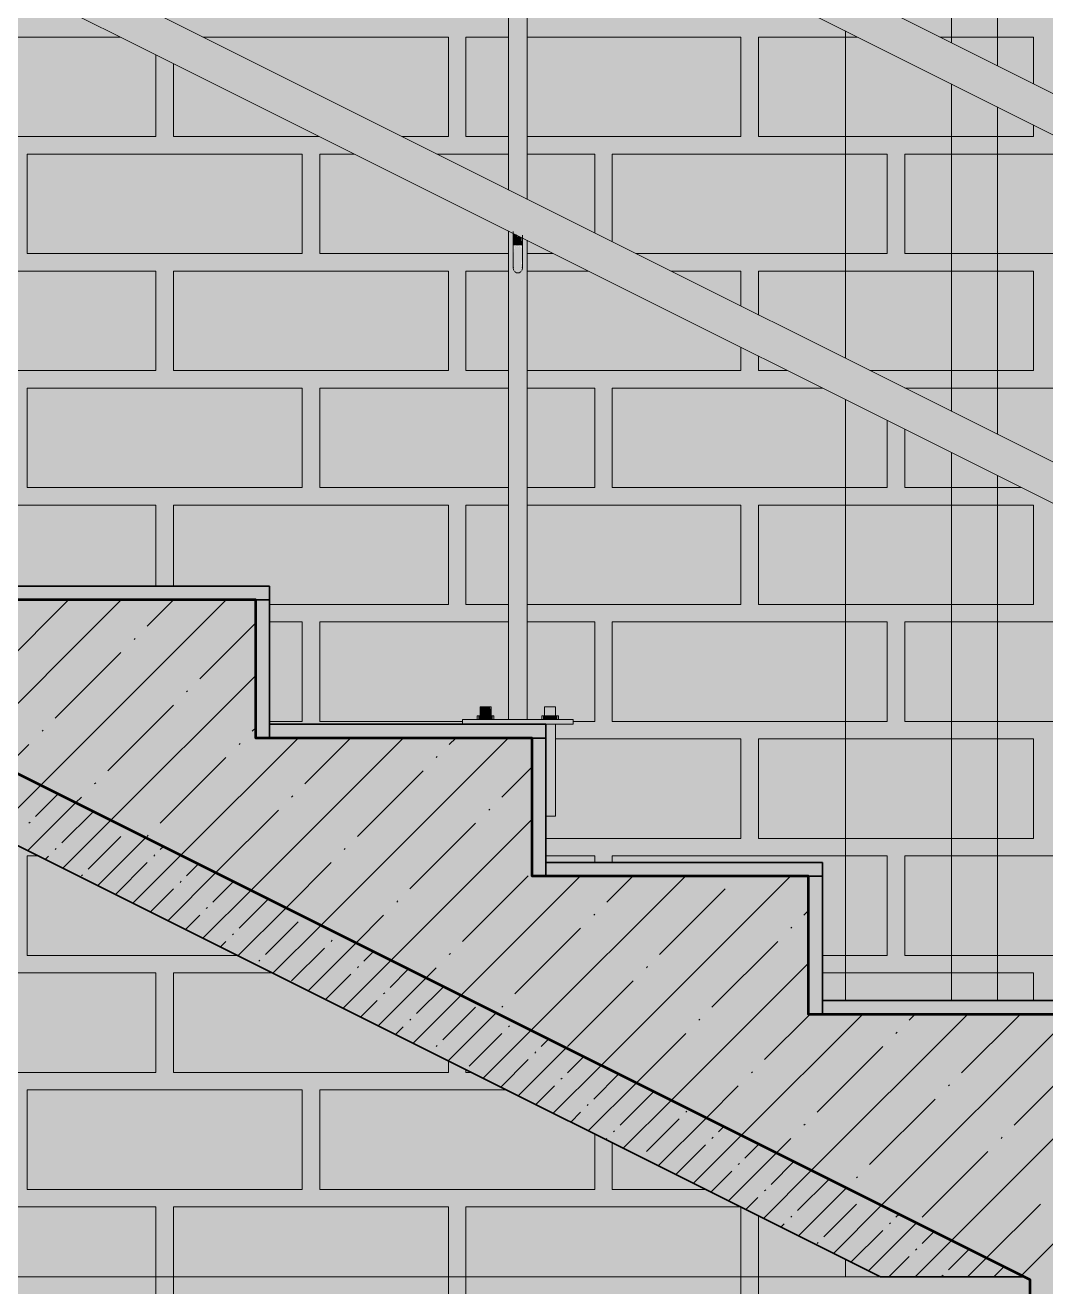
# Model space of a CAD drawing. Header units: millimetres. Extents: x -81576 to 1046824, y -248937 to 691537.
# Drawn here: x 11002 to 13217, y 625818 to 628558 of the extents above; entities that cross this region are included whole.
import ezdxf

# ---------------------------------------------------------------- set-up
doc = ezdxf.new("R2010")
doc.units = ezdxf.units.MM
doc.layers.add('PDF _Геометрия', color=7, linetype='Continuous', true_color=0x1d1d1d)
doc.layers.add('PDF _Сплошная заливка', color=7, linetype='Continuous', true_color=0xffffff)

msp = doc.modelspace()

# ---------------------------------------------------------------- hatches: boundary and pattern name
at = {"layer": 'PDF _Сплошная заливка', "true_color": 0x636466, "transparency": 33554559}
h = msp.add_hatch(color=251, dxfattribs=at)
h.paths.add_polyline_path([(6760.6, 617839.9), (19230.8, 617839.9), (19230.8, 618839.9), (18631.9, 618839.9), (18631.9, 634499.9), (18547.4, 634499.9), (18397.4, 634199.9), (18131.9, 634730.9), (18131.9, 634079.9), (13901.9, 634079.9), (13901.9, 634499.9), (12651.1, 634499.9), (13181.9, 634234.5), (13181.9, 633599.9), (18131.9, 633599.9), (18131.9, 625579.9), (13901.9, 625579.9), (13901.9, 626109.9), (13301.9, 626109.9), (13301.9, 626409.9), (12701.9, 626409.9), (12701.9, 626709.9), (12101.9, 626709.9), (12101.9, 627009.9), (11501.9, 627009.9), (11501.9, 627309.9), (10901.9, 627309.9), (10901.9, 627609.9), (10301.9, 627609.9), (10301.9, 627909.9), (9701.9, 627909.9), (9701.9, 628209.9), (9101.9, 628209.9), (9101.9, 628509.9), (8501.9, 628509.9), (8501.9, 628809.9), (7901.9, 628809.9), (7901.9, 629109.9), (7301.9, 629109.9), (7301.9, 629409.9), (6701.9, 629409.9), (6701.9, 629709.9), (6101.9, 629709.9), (6101.9, 629959.9), (3131.9, 629959.9), (3131.9, 634499.9), (2631.9, 634499.9), (2631.9, 617839.9), (4128.5, 617839.9)], flags=0)
h.paths.add_polyline_path([(6760.6, 618839.9), (3131.9, 618839.9), (3131.9, 622979.9), (6290, 622979.9), (13181.9, 619074.5), (13181.9, 618839.9), (10917.3, 618839.9)], flags=0)
h.paths.add_polyline_path([(15074.1, 618839.9), (13901.9, 618839.9), (13901.9, 619349.9), (13301.9, 619349.9), (13301.9, 619689.9), (12701.9, 619689.9), (12701.9, 620029.9), (12101.9, 620029.9), (12101.9, 620369.9), (11501.9, 620369.9), (11501.9, 620709.9), (10901.9, 620709.9), (10901.9, 621049.9), (10301.9, 621049.9), (10301.9, 621389.9), (9701.9, 621389.9), (9701.9, 621729.9), (9101.9, 621729.9), (9101.9, 622069.9), (8501.9, 622069.9), (8501.9, 622409.9), (7901.9, 622409.9), (7901.9, 622749.9), (7301.9, 622749.9), (7301.9, 623089.9), (6701.9, 623089.9), (6701.9, 623429.9), (6131.9, 623429.9), (6131.9, 623379.9), (3131.9, 623379.9), (3131.9, 629559.9), (5731, 629559.9), (13181.9, 625834.5), (13181.9, 625099.9), (18131.9, 625099.9), (18131.9, 618839.9)], flags=0)
h = msp.add_hatch(color=251, dxfattribs=at)
h.paths.add_polyline_path([(6131.9, 619039.9), (12956.5, 619039.9), (6144.7, 622899.9), (3131.9, 622899.9), (3131.9, 622039.9), (6131.9, 622039.9), (6131.9, 619261.8)], flags=0)
h.paths.add_polyline_path([(14131.9, 619039.9), (14131.9, 620849.9), (14143.8, 620849.9), (13622, 621145.6), (13622, 619379.9), (13931.9, 619379.9), (13931.9, 619039.9)], flags=0)
h.paths.add_polyline_path([(13582, 619379.9), (13582, 621168.2), (13022, 621485.6), (13022, 619719.9), (12982, 619719.9), (12982, 621508.2), (12422, 621825.6), (12422, 620059.9), (12382, 620059.9), (12382, 621848.3), (11822, 622165.6), (11822, 620399.9), (11782, 620399.9), (11782, 622188.3), (11222, 622505.6), (11222, 620740), (11182, 620740), (11182, 622528.3), (10622, 622845.6), (10622, 621080), (10582, 621080), (10582, 622868.3), (10022, 623185.7), (10022, 621420), (9982, 621420), (9982, 623208.3), (9422, 623525.7), (9422, 621760), (9382, 621760), (9382, 623548.4), (8822, 623865.7), (8822, 622100), (8782, 622100), (8782, 623888.4), (8222, 624205.7), (8222, 622440), (8182, 622440), (8182, 624228.4), (7622, 624545.7), (7622, 622780.1), (7582, 622780.1), (7582, 624568.4), (7022, 624885.8), (7022, 623120.1), (6982, 623120.1), (6982, 624908.4), (6422, 625225.8), (6422, 623460.1), (6382, 623460.1), (6382, 625239.9), (6131.9, 625239.9), (6132.4, 623459.9), (6731.9, 623459.9), (6731.9, 623119.9), (7331.9, 623119.9), (7331.9, 622779.9), (7931.9, 622779.9), (7931.9, 622439.9), (8531.9, 622439.9), (8531.9, 622099.9), (9131.9, 622099.9), (9131.9, 621759.9), (9731.9, 621759.9), (9731.9, 621419.9), (10331.9, 621419.9), (10331.9, 621079.9), (10931.9, 621079.9), (10931.9, 620739.9), (11531.9, 620739.9), (11531.9, 620399.9), (12131.9, 620399.9), (12131.9, 620059.9), (12731.9, 620059.9), (12731.9, 619719.9), (13331.9, 619719.9), (13331.9, 619379.9), (13483.6, 619379.9)], flags=0)
h.paths.add_polyline_path([(14211.9, 620857.3), (14211.9, 625099.9), (13181.9, 625099.9), (13181.9, 625834.5), (13171.1, 625839.9), (12858, 625839.9), (6132.4, 629202.7), (6132.4, 625279.9), (6411.6, 625279.9), (6411.9, 625277.5), (14146.5, 620894.3)], flags=0)
h.paths.add_polyline_path([(14207.7, 620849.9), (14211.9, 620849.9), (14211.9, 620857.3)], flags=0)
h.paths.add_polyline_path([(13911.9, 625579.9), (13911.9, 625839.9), (13901.9, 625839.9), (13901.9, 625579.9)], flags=0)
h.paths.add_polyline_path([(14202.1, 625839.9), (14211.9, 625839.9), (14211.9, 627029.9), (13890.8, 627190.4), (13890.8, 626149.9), (13925.2, 626149.9), (13925.2, 626157.9), (13928.8, 626159.9), (13930.4, 626177.9), (13952.8, 626177.9), (13953.5, 626157.9), (13956.4, 626157.9), (13956.4, 626149.9), (13990.8, 626149.9), (13990.8, 626139.9), (13952.8, 626139.9), (13951.2, 625939.9), (13931.9, 625939.9), (13932.3, 625839.9), (14034.9, 625839.9)], flags=0)
h.paths.add_polyline_path([(13750.8, 626139.9), (13750.8, 626149.9), (13785.2, 626149.9), (13785.2, 626157.9), (13788.8, 626159.9), (13790.4, 626177.9), (13812.8, 626177.9), (13813.5, 626157.9), (13816.4, 626157.9), (13816.4, 626149.9), (13850.8, 626149.9), (13850.8, 627210.4), (12090.8, 628090.4), (12090.8, 627049.9), (12125.2, 627049.9), (12125.2, 627057.9), (12128.8, 627059.9), (12130.4, 627077.9), (12152.8, 627077.9), (12153.5, 627057.9), (12156.4, 627057.9), (12156.4, 627049.9), (12190.8, 627049.9), (12190.8, 627039.9), (12152.8, 627039.9), (12151.2, 626839.9), (12131.9, 626839.9), (12131.9, 626739.9), (12731.9, 626739.9), (12731.9, 626439.9), (13331.9, 626439.9), (13331.9, 626139.9), (13725.8, 626139.9)], flags=0)
h.paths.add_polyline_path([(11950.8, 627039.9), (11950.8, 627049.9), (11985.2, 627049.9), (11985.2, 627057.9), (11988.8, 627059.9), (11990.4, 627077.9), (12012.8, 627077.9), (12013.5, 627057.9), (12016.4, 627057.9), (12016.4, 627049.9), (12050.8, 627049.9), (12050.8, 628110.4), (10290.8, 628990.4), (10290.8, 627949.9), (10325.2, 627949.9), (10325.2, 627957.9), (10328.8, 627959.9), (10330.4, 627977.9), (10352.8, 627977.9), (10353.5, 627957.9), (10356.4, 627957.9), (10356.4, 627949.9), (10390.8, 627949.9), (10390.8, 627939.9), (10352.8, 627939.9), (10351.2, 627739.9), (10331.9, 627739.9), (10331.9, 627639.9), (10931.9, 627639.9), (10931.9, 627339.9), (11531.9, 627339.9), (11531.9, 627039.9)], flags=0)
h.paths.add_polyline_path([(14211.9, 627119.3), (14211.9, 627829.9), (13880.4, 627995.6), (13879.4, 627979.9), (13877.9, 627979.9), (13880.5, 627953.5), (13880.7, 627939.9), (13890.8, 627939.9), (13890.8, 627279.9), (14164.8, 627142.9)], flags=0)
h.paths.add_polyline_path([(13850.8, 627299.9), (13850.8, 627939.9), (13862.8, 627941.4), (13861, 627960.8), (13862.1, 627971.1), (13861.9, 627979.9), (13861.1, 627979.9), (13861, 628005.4), (12080.4, 628895.6), (12079.4, 628879.9), (12077.9, 628879.9), (12080.5, 628853.5), (12080.7, 628839.9), (12090.8, 628839.9), (12090.8, 628179.9), (13848.8, 627300.9)], flags=0)
h.paths.add_polyline_path([(14211.9, 627919.3), (14211.9, 633599.9), (13961.9, 633599.9), (13961.9, 633585.8), (13911.9, 633583), (13911.4, 633579.6), (8401.3, 630824.6), (14164.8, 627942.9)], flags=0)
h.paths.add_polyline_path([(10150.8, 627939.9), (10150.8, 627949.9), (10185.2, 627949.9), (10185.2, 627957.9), (10188.8, 627959.9), (10190.4, 627977.9), (10212.8, 627977.9), (10213.5, 627957.9), (10216.4, 627957.9), (10216.4, 627949.9), (10250.8, 627949.9), (10250.8, 629010.4), (8490.8, 629890.4), (8490.8, 628849.9), (8525.2, 628849.9), (8525.2, 628857.9), (8528.8, 628859.9), (8530.4, 628877.9), (8552.8, 628877.9), (8553.5, 628857.9), (8556.4, 628857.9), (8556.4, 628849.9), (8590.8, 628849.9), (8590.8, 628839.9), (8552.8, 628839.9), (8551.2, 628639.9), (8531.9, 628639.9), (8531.9, 628539.9), (9131.9, 628539.9), (9131.9, 628239.9), (9731.9, 628239.9), (9731.9, 627939.9), (10137.9, 627939.9)], flags=0)
h.paths.add_polyline_path([(13870.8, 627975.1), (13873.4, 627979.9), (13865.8, 627979.9), (13870.4, 627975.5)], flags=0)
h.paths.add_polyline_path([(12050.8, 628199.9), (12050.8, 628839.9), (12062.8, 628841.4), (12061, 628860.8), (12062.1, 628871.1), (12061.9, 628879.9), (12061.1, 628879.9), (12061.1, 628905.3), (10280.4, 629795.6), (10279.4, 629779.9), (10277.9, 629779.9), (10280.5, 629753.5), (10280.7, 629739.9), (10290.8, 629739.9), (10290.8, 629079.9), (11980.7, 628234.9)], flags=0)
h.paths.add_polyline_path([(7931.9, 628839.9), (8350.8, 628839.9), (8350.8, 628849.9), (8385.2, 628849.9), (8385.2, 628857.9), (8388.8, 628859.9), (8390.4, 628877.9), (8412.8, 628877.9), (8413.5, 628857.9), (8416.4, 628857.9), (8416.4, 628849.9), (8450.8, 628849.9), (8449.3, 629911.2), (7698.8, 630286.4), (6690.8, 629782.4), (6690.8, 629749.9), (6725.2, 629749.9), (6725.2, 629757.9), (6728.8, 629759.9), (6730.4, 629777.9), (6752.8, 629777.9), (6753.5, 629757.9), (6756.4, 629757.9), (6756.4, 629749.9), (6790.8, 629749.9), (6790.8, 629739.9), (6752.8, 629739.9), (6751.2, 629539.9), (6731.9, 629539.9), (6732.3, 629439.9), (7331.9, 629439.9), (7331.9, 629139.9), (7931.9, 629139.9), (7931.9, 628902.1)], flags=0)
h.paths.add_polyline_path([(12070.8, 628875.1), (12073.4, 628879.9), (12065.8, 628879.9), (12070.4, 628875.5)], flags=0)
h.paths.add_polyline_path([(10250.8, 629099.9), (10250.8, 629739.9), (10262.8, 629741.4), (10261, 629760.8), (10262.1, 629771.1), (10261.9, 629779.9), (10261.1, 629779.9), (10261, 629805.4), (8480.4, 630695.6), (8479.4, 630679.9), (8477.9, 630679.9), (8480.5, 630653.5), (8480.7, 630639.9), (8490.8, 630639.9), (8490.8, 629979.9), (10246, 629102.3)], flags=0)
h.paths.add_polyline_path([(6625.7, 629749.9), (6650.8, 629749.9), (6650.8, 629762.4), (6630.7, 629752.4)], flags=0)
h.paths.add_polyline_path([(10270.8, 629775.1), (10273.4, 629779.9), (10267.8, 629777.9), (10270.4, 629775.5)], flags=0)
h.paths.add_polyline_path([(8450.8, 629999.9), (8450.8, 630639.9), (8462.8, 630641.4), (8461, 630660.8), (8462.1, 630671.1), (8461.9, 630679.9), (8461.1, 630679.9), (8461.1, 630705.3), (8435.8, 630718), (8319.4, 630718), (8319.4, 630636.8), (8399.6, 630636.8), (7788.3, 630331.2), (8449.3, 630000.7)], flags=0)
h.paths.add_polyline_path([(8470.8, 630675.1), (8473.4, 630679.9), (8465.8, 630679.9), (8470.4, 630675.5)], flags=0)
h.paths.add_polyline_path([(11751.9, 632544.6), (11911.9, 632624.6), (11911.9, 632627.6), (11751.9, 632545.8)], flags=0)
h.paths.add_polyline_path([(11951.9, 632644.6), (12111.9, 632724.6), (12111.9, 632730), (11951.9, 632648.1)], flags=0)
h.paths.add_polyline_path([(12151.9, 632744.6), (12311.9, 632824.6), (12311.9, 632832.4), (12151.9, 632750.5)], flags=0)
h.paths.add_polyline_path([(12351.9, 632844.6), (12511.9, 632924.6), (12511.9, 632934.7), (12351.9, 632852.8)], flags=0)
h.paths.add_polyline_path([(12551.9, 632944.6), (12711.9, 633024.6), (12711.9, 633037.1), (12551.9, 632955.2)], flags=0)
h.paths.add_polyline_path([(12751.9, 633044.6), (12911.9, 633124.6), (12911.9, 633139.5), (12751.9, 633057.6)], flags=0)
h.paths.add_polyline_path([(12951.9, 633144.6), (13111.9, 633224.6), (13111.9, 633241.8), (12951.9, 633159.9)], flags=0)
h.paths.add_polyline_path([(13151.9, 633244.6), (13311.9, 633324.6), (13311.9, 633344.2), (13151.9, 633262.3)], flags=0)
h.paths.add_polyline_path([(13351.9, 633344.6), (13511.9, 633424.6), (13511.9, 633446.5), (13351.9, 633364.6)], flags=0)
h.paths.add_polyline_path([(13551.9, 633444.6), (13711.9, 633524.6), (13711.9, 633548.9), (13551.9, 633467)], flags=0)
h.paths.add_polyline_path([(13751.9, 633544.6), (13817.9, 633577.6), (13761.9, 633574.5), (13751.9, 633569.4), (13751.9, 633564.3)], flags=0)
for points in [[(14751.9, 627559.9), (14769.5, 627640.5), (6170.5, 631938.9), (6152.8, 631859.4), (14749.2, 627561.3)], [(14751.9, 626759.9), (14769.5, 626840.5), (6170.5, 631138.9), (6152.8, 631059.4), (14749.2, 626761.3)], [(13171.1, 625839.9), (6101.9, 629374.5), (6101.9, 629218), (12858, 625839.9), (13111.9, 625839.9)], [(12061.1, 628079.9), (12070.8, 628079.9), (12070, 628102.2), (12061.1, 628105.3), (12061.1, 628101.5)], [(12080.4, 628079.9), (12078.8, 628097.3), (12070.8, 628100.4), (12070.8, 628079.9), (12079.7, 628079.9)], [(12070.8, 628022.4), (12070.4, 628075.5), (12063.7, 628079.9), (12061.1, 628053.5), (12061.5, 628033.4), (12061.9, 628026.3), (12063.9, 628022.8), (12066.9, 628022.7)], [(12070.8, 628022.4), (12077.9, 628022.8), (12080.6, 628030.9), (12080.6, 628039.7), (12079.3, 628038.8), (12078.3, 628038.9), (12080.5, 628053.5), (12079.7, 628069.7), (12075.8, 628079.9), (12070.8, 628075.1), (12070.8, 628025)], [(11436.9, 627309.9), (11531.9, 627309.9), (11531.9, 627339.9), (10931.9, 627339.9), (10931.9, 627309.9), (11177.1, 627309.9)], [(11501.9, 627009.9), (11531.9, 627009.9), (11531.9, 627309.9), (11501.9, 627309.9), (11501.9, 627255.9)], [(12000.8, 627057.9), (12012.8, 627057.9), (12011.2, 627077.9), (11988.8, 627077.9), (11990.6, 627057.9), (11997.9, 627057.9)], [(12090.8, 627039.9), (12190.8, 627039.9), (12190.8, 627049.9), (11950.8, 627049.9), (11950.8, 627039.9), (12086.4, 627039.9)], [(12000.8, 627049.9), (12016.4, 627049.9), (12016.4, 627057.9), (11985.2, 627057.9), (11985.2, 627049.9), (11998, 627049.9)], [(12147.1, 627049.9), (12156.4, 627049.9), (12156.4, 627057.9), (12125.2, 627057.9), (12125.2, 627049.9), (12146.8, 627049.9)], [(12701.9, 626709.9), (12731.9, 626709.9), (12731.9, 626739.9), (12131.9, 626739.9), (12131.9, 626709.9), (12451.6, 626709.9)], [(12995.7, 626409.9), (13331.9, 626409.9), (13331.9, 626439.9), (12731.9, 626439.9), (12731.9, 626409.9), (12983, 626409.9)]]:
    msp.add_hatch(color=251, dxfattribs=at).paths.add_polyline_path(points)
h = msp.add_hatch(color=251, dxfattribs=at)
h.paths.add_polyline_path([(12086.4, 627049.9), (12090.8, 627049.9), (12090.8, 628090.4), (12080.4, 628095.6), (12079.4, 628079.9), (12077.9, 628079.9), (12080.5, 628053.5), (12080, 628033.4), (12079.7, 628026.3), (12075.4, 628022.7), (12063.7, 628022.8), (12061, 628030.9), (12061, 628039.7), (12062.2, 628038.8), (12062.8, 628041.4), (12061, 628060.8), (12062.1, 628071.1), (12061.9, 628079.9), (12061.1, 628079.9), (12061.1, 628105.3), (12050.8, 628109.9), (12050.8, 627049.9)], flags=0)
h.paths.add_polyline_path([(12070.8, 628075.1), (12073.4, 628079.9), (12065.8, 628079.9), (12070.4, 628075.5)], flags=0)
h.paths.add_polyline_path([(12090.8, 628179.9), (12090.8, 628839.9), (12080.6, 628839.9), (12077.7, 628822.8), (12063.7, 628822.8), (12061, 628830.9), (12061, 628839.9), (12050.8, 628839.9), (12050.8, 628199.9), (12086.4, 628182.1)], flags=0)
h = msp.add_hatch(color=251, dxfattribs=at)
h.paths.add_polyline_path([(12131.9, 626839.9), (12152.8, 626839.9), (12151.2, 627039.9), (12131.9, 627039.9), (12131.9, 626893.2)], flags=0)
h.paths.add_polyline_path([(12137.7, 627057.9), (12152.8, 627057.9), (12151.2, 627077.9), (12128.8, 627077.9), (12130.6, 627057.9), (12136.1, 627057.9)], flags=0)

# ---------------------------------------------------------------- linework, layer by layer
at = {"layer": 'PDF _Геометрия', "color": 7, "lineweight": 53}
for points in [[(12651.1, 634499.9), (13181.9, 634234.5), (13181.9, 633599.9), (18131.9, 633599.9), (18131.9, 625579.9), (13901.9, 625579.9), (13901.9, 626109.9), (13301.9, 626109.9), (13301.9, 626409.9), (12701.9, 626409.9), (12701.9, 626709.9), (12101.9, 626709.9), (12101.9, 627009.9), (11501.9, 627009.9), (11501.9, 627309.9), (10901.9, 627309.9), (10901.9, 627609.9), (10301.9, 627609.9), (10301.9, 627909.9), (9701.9, 627909.9)], [(3131.9, 623379.9), (3131.9, 629559.9), (5731, 629559.9), (13181.9, 625834.5), (13181.9, 625099.9), (18131.9, 625099.9), (18131.9, 618839.9)]]:
    msp.add_lwpolyline(points, dxfattribs=at)
at = {"layer": 'PDF _Геометрия', "color": 7, "lineweight": 9}
for points in [[(13011.9, 630589.9), (13011.9, 628519.1), (13011.9, 630639.9), (13111.9, 630639.9), (13111.9, 628469.1), (13111.9, 632439.9), (13011.9, 632439.9), (12005.7, 632439.9), (13111.9, 632439.9), (13111.9, 628469.1), (13111.9, 632439.9), (12005.7, 632439.9), (13111.9, 632439.9), (13111.9, 630639.9), (13011.9, 630639.9), (13011.9, 632439.9), (13011.9, 632339.9), (11805.7, 632339.9), (13011.9, 632339.9)], [(6151.9, 631859.9), (14751.9, 627559.9), (14780.8, 627559.9), (14780.8, 627561.3), (14780.8, 627565.2), (14780.8, 627571.6), (14780.8, 627579.9), (14780.8, 627589.5), (14780.8, 627599.9), (14780.8, 627610.2), (14780.8, 627619.9), (14780.8, 627628.2), (14780.8, 627634.5), (14780.8, 627638.5), (14780.8, 627639.9), (14770.8, 627639.9), (6170.8, 631939.9)], [(6151.9, 631059.9), (14751.9, 626759.9), (14780.8, 626759.9), (14780.8, 626761.3), (14780.8, 626765.2), (14780.8, 626771.6), (14780.8, 626779.9), (14780.8, 626789.5), (14780.8, 626799.9), (14780.8, 626810.2), (14780.8, 626819.9), (14780.8, 626828.2), (14780.8, 626834.5), (14780.8, 626838.5), (14780.8, 626839.9), (14770.8, 626839.9), (6170.8, 631139.9)], [(12090.8, 627049.9), (12090.8, 628090.8), (12090.8, 627049.9), (12050.8, 627049.9), (12050.8, 628110.8), (12050.8, 627049.9)], [(12060.8, 628109.9), (12060.8, 628079.9), (12060.8, 628077.9), (12060.8, 628075.9), (12060.8, 628073.9), (12060.8, 628071.9), (12060.8, 628070), (12060.8, 628068), (12060.8, 628066.1), (12060.8, 628064.2), (12060.8, 628062.3), (12060.8, 628060.4), (12060.8, 628058.6), (12060.8, 628056.8), (12060.8, 628055), (12060.8, 628053.3), (12060.8, 628051.7), (12060.8, 628050), (12060.8, 628048.5), (12060.8, 628046.9), (12060.8, 628045.4), (12060.8, 628044), (12060.8, 628042.7), (12060.8, 628041.4), (12060.8, 628040.1), (12060.8, 628038.9), (12060.8, 628037.8), (12060.8, 628036.8), (12060.8, 628035.8), (12060.8, 628034.9), (12060.8, 628034), (12060.8, 628033.3), (12060.8, 628032.6), (12060.8, 628032), (12060.8, 628031.5), (12060.8, 628031), (12060.8, 628030.6), (12060.8, 628030.3), (12060.8, 628030.1), (12060.8, 628030), (12060.8, 628029.9)], [(12080.8, 628029.9), (12080.8, 628029.9), (12080.8, 628030), (12080.8, 628030.2), (12080.8, 628030.5), (12080.8, 628030.9), (12080.8, 628031.3), (12080.8, 628031.8), (12080.8, 628032.4), (12080.8, 628033.1), (12080.8, 628033.8), (12080.8, 628034.7), (12080.8, 628035.5), (12080.8, 628036.5), (12080.8, 628037.5), (12080.8, 628038.6), (12080.8, 628039.8), (12080.8, 628041), (12080.8, 628042.3), (12080.8, 628043.6), (12080.8, 628045.1), (12080.8, 628046.5), (12080.8, 628048), (12080.8, 628049.6), (12080.8, 628051.2), (12080.8, 628052.9), (12080.8, 628054.6), (12080.8, 628056.3), (12080.8, 628058.1), (12080.8, 628059.9), (12080.8, 628061.8), (12080.8, 628063.7), (12080.8, 628065.6), (12080.8, 628067.5), (12080.8, 628069.4), (12080.8, 628071.4), (12080.8, 628073.4), (12080.8, 628075.4), (12080.8, 628077.4), (12080.8, 628079.3), (12080.8, 628079.9), (12080.8, 628101.5)], [(12062.1, 628024.9), (12061.1, 628027.3), (12060.8, 628029.9), (12061.1, 628032.5)], [(12080.4, 628032.5), (12080.8, 628029.9), (12080.4, 628027.3), (12079.4, 628024.9)], [(12077.9, 628022.8), (12075.8, 628021.2), (12073.4, 628020.2), (12070.8, 628019.9), (12068.2, 628020.2), (12065.8, 628021.2), (12063.7, 628022.8)], [(13111.9, 626439.9), (13111.9, 627580.1), (13111.9, 627039.9)], [(12012.8, 627057.9), (12012.8, 627077.9), (12012.4, 627077.9), (12011.2, 627077.9), (12009.3, 627077.9), (12006.8, 627077.9), (12003.9, 627077.9), (12000.8, 627077.9), (11997.7, 627077.9), (11994.8, 627077.9), (11992.3, 627077.9), (11990.4, 627077.9), (11989.2, 627077.9), (11988.8, 627077.9), (11988.8, 627057.9)], [(12009.3, 627077.9), (12006.8, 627077.9), (12003.9, 627077.9), (12000.8, 627077.9), (11997.7, 627077.9), (11994.8, 627077.9), (11992.3, 627077.9)], [(12152.8, 627057.9), (12152.8, 627077.9), (12152.4, 627077.9), (12151.2, 627077.9), (12149.3, 627077.9), (12146.8, 627077.9), (12143.9, 627077.9), (12140.8, 627077.9), (12137.7, 627077.9), (12134.8, 627077.9), (12132.3, 627077.9), (12130.4, 627077.9), (12129.2, 627077.9), (12128.8, 627077.9), (12128.8, 627057.9)], [(12149.3, 627077.9), (12146.8, 627077.9), (12143.9, 627077.9), (12140.8, 627077.9), (12137.7, 627077.9), (12134.8, 627077.9), (12132.3, 627077.9)], [(11950.8, 627039.9), (11950.8, 627049.9), (11950.8, 627039.9), (12190.8, 627039.9)], [(12190.8, 627049.9), (11950.8, 627049.9), (11956.5, 627049.9)], [(12013.5, 627057.9), (12016.4, 627057.9), (12018.2, 627057.9), (12018.8, 627057.9), (12018.2, 627057.9), (12016.4, 627057.9), (12013.5, 627057.9), (12009.8, 627057.9), (12005.4, 627057.9), (12000.8, 627057.9), (11996.1, 627057.9), (11991.8, 627057.9), (11988.1, 627057.9), (11985.2, 627057.9), (11983.4, 627057.9), (11982.8, 627057.9), (11982.8, 627049.9)], [(11988.1, 627057.9), (11985.2, 627057.9), (11983.4, 627057.9), (11982.8, 627057.9)], [(12016.4, 627049.9), (12013.5, 627049.9), (12009.8, 627049.9), (12005.4, 627049.9), (12000.8, 627049.9), (11996.1, 627049.9), (11991.8, 627049.9), (11988.1, 627049.9), (11985.2, 627049.9)], [(12018.8, 627049.9), (12018.8, 627057.9)], [(12153.5, 627057.9), (12156.4, 627057.9), (12158.2, 627057.9), (12158.8, 627057.9), (12158.2, 627057.9), (12156.4, 627057.9), (12153.5, 627057.9), (12149.8, 627057.9), (12145.4, 627057.9), (12140.8, 627057.9), (12136.1, 627057.9), (12131.8, 627057.9), (12128.1, 627057.9), (12125.2, 627057.9), (12123.4, 627057.9), (12122.8, 627057.9), (12122.8, 627049.9)], [(12128.1, 627057.9), (12125.2, 627057.9), (12123.4, 627057.9), (12122.8, 627057.9)], [(12156.4, 627049.9), (12153.5, 627049.9), (12149.8, 627049.9), (12145.4, 627049.9), (12140.8, 627049.9), (12136.1, 627049.9), (12131.8, 627049.9), (12128.1, 627049.9), (12125.2, 627049.9)], [(12158.8, 627049.9), (12158.8, 627057.9)], [(12190.8, 627039.9), (12190.8, 627049.9), (12190.8, 627039.9)], [(12149.3, 626839.9), (12146.8, 626839.9), (12143.9, 626839.9), (12140.8, 626839.9), (12137.7, 626839.9), (12134.8, 626839.9), (12132.3, 626839.9), (12134.8, 626839.9), (12137.7, 626839.9), (12140.8, 626839.9), (12143.9, 626839.9), (12146.8, 626839.9), (12149.3, 626839.9), (12151.2, 626839.9), (12152.4, 626839.9), (12152.8, 626839.9), (12152.8, 627039.9)], [(10917.3, 625839.9), (12858, 625839.9), (10531.9, 625839.9), (10531.9, 627003), (10531.9, 625839.9)], [(10631.9, 625839.9), (10631.9, 626953), (10631.9, 625839.9), (10861.9, 625839.9), (10861.9, 626838), (10861.9, 625839.9), (12781.9, 625839.9), (12781.9, 625878), (12781.9, 625839.9), (12858, 625839.9), (9731.9, 625839.9), (13171.1, 625839.9)]]:
    msp.add_lwpolyline(points, dxfattribs=at)
at = {"layer": 'PDF _Геометрия', "color": 7, "lineweight": 35}
for points in [[(3131.9, 629559.9), (3131.9, 629479.9), (5578, 629479.9), (6101.9, 629218), (12858, 625839.9), (13171.1, 625839.9)], [(13901.9, 625839.9), (13901.9, 626109.9), (13301.9, 626109.9), (13301.9, 626409.9), (12701.9, 626409.9), (12701.9, 626709.9), (12101.9, 626709.9), (12101.9, 627009.9), (11501.9, 627009.9), (11501.9, 627309.9), (10901.9, 627309.9), (10901.9, 627609.9), (10301.9, 627609.9), (10301.9, 627909.9), (9701.9, 627909.9)]]:
    msp.add_lwpolyline(points, dxfattribs=at)
at = {"layer": 'PDF _Геометрия', "color": 7, "lineweight": 9}
for points in [[(12050.8, 628839.9), (12050.8, 628199.5)], [(12090.8, 628839.9), (12090.8, 628179.5)], [(12781.9, 627834.6), (12781.9, 628545.2)], [(13011.9, 628430.1), (13011.9, 627719.1)], [(13111.9, 627669.1), (13111.9, 628380.1)], [(13111.9, 628380.1), (13111.9, 627669.1)], [(12781.9, 626439.9), (12781.9, 627745.2)], [(13011.9, 627630.1), (13011.9, 626439.9)], [(13111.9, 626439.9), (13111.9, 627039.9), (13111.9, 627580.1)], [(10531.9, 627003), (10531.9, 625839.9), (12858, 625839.9), (10531.9, 625839.9)]]:
    msp.add_lwpolyline(points, close=True, dxfattribs=at)
at = {"layer": 'PDF _Геометрия', "color": 9, "lineweight": 9, "true_color": 0xcacaca}
for points in [[(11208.1, 628531.8), (10688.3, 628531.8), (10688.3, 628315.9), (11285.2, 628315.9), (11285.2, 628493.2)], [(11818.8, 628315.9), (11920.2, 628315.9), (11920.2, 628531.8), (11387, 628531.8)], [(12050.8, 628531.8), (11958.3, 628531.8), (11958.3, 628315.9), (12050.8, 628315.9)], [(12090.8, 628315.9), (12555.2, 628315.9), (12555.2, 628531.8), (12090.8, 628531.8)], [(12808.1, 628531.8), (12593.3, 628531.8), (12593.3, 628315.9), (13190.2, 628315.9), (13190.2, 628340.9)], [(12987, 628531.8), (13190.2, 628531.8), (13190.2, 628430)], [(11323.3, 628474.2), (11323.3, 628315.9), (11639.9, 628315.9)], [(11716.1, 628277.8), (11640.8, 628277.8), (11640.8, 628061.9), (12050.8, 628061.9)], [(11895, 628277.8), (12050.8, 628277.8)], [(12090.8, 628277.8), (12237.7, 628277.8), (12237.7, 628106.1)], [(12326.8, 628061.9), (12872.7, 628061.9), (12872.7, 628277.8), (12275.8, 628277.8), (12275.8, 628087)], [(13316.5, 628277.8), (12910.8, 628277.8), (12910.8, 628061.9), (13507.7, 628061.9), (13507.7, 628182.1)], [(12090.8, 628061.9), (12147.9, 628061.9)], [(12050.8, 628023.8), (11958.3, 628023.8), (11958.3, 627807.9), (12050.8, 627807.9)], [(12090.8, 628023.8), (12224.1, 628023.8)], [(12403, 628023.8), (12555.2, 628023.8), (12555.2, 627947.4)], [(12834.8, 627807.9), (13190.2, 627807.9), (13190.2, 628023.8), (12593.3, 628023.8), (12593.3, 627928.3)], [(12090.8, 627807.9), (12555.2, 627807.9), (12555.2, 627858.5)], [(12593.3, 627839.5), (12593.3, 627807.9), (12655.9, 627807.9)], [(12050.8, 627769.8), (11640.8, 627769.8), (11640.8, 627553.9), (12050.8, 627553.9)], [(12090.8, 627553.9), (12237.7, 627553.9), (12237.7, 627769.8), (12090.8, 627769.8)], [(12732.1, 627769.8), (12275.8, 627769.8), (12275.8, 627553.9), (12872.7, 627553.9), (12872.7, 627699.7)], [(13342.4, 627553.9), (13507.7, 627553.9), (13507.7, 627769.8), (12911, 627769.8)], [(12910.8, 627680.7), (12910.8, 627553.9), (13164.3, 627553.9)], [(10931.9, 627515.8), (11285.2, 627515.8), (11285.2, 627339.9)], [(11531.9, 627299.9), (11920.2, 627299.9), (11920.2, 627515.8), (11323.3, 627515.8), (11323.3, 627339.9)], [(12050.8, 627515.8), (11958.3, 627515.8), (11958.3, 627299.9), (12050.8, 627299.9)], [(12090.8, 627299.9), (12555.2, 627299.9), (12555.2, 627515.8), (12090.8, 627515.8)], [(11531.9, 627045.9), (11602.7, 627045.9), (11602.7, 627261.8), (11531.9, 627261.8)], [(12050.8, 627261.8), (11640.8, 627261.8), (11640.8, 627045.9), (11950.8, 627045.9)], [(12190.8, 627045.9), (12237.7, 627045.9), (12237.7, 627261.8), (12090.8, 627261.8)], [(12131.9, 626791.9), (12555.2, 626791.9), (12555.2, 627007.8), (12152.4, 627007.8)], [(11030.2, 626753.8), (11005.8, 626753.8), (11005.8, 626537.9), (11462, 626537.9)], [(12131.9, 626753.8), (12237.7, 626753.8), (12237.7, 626739.9)], [(12731.9, 626537.9), (12872.7, 626537.9), (12872.7, 626753.8), (12275.8, 626753.8), (12275.8, 626739.9)], [(11538.2, 626499.8), (11323.3, 626499.8), (11323.3, 626283.9), (11920.2, 626283.9), (11920.2, 626308.8)], [(12731.9, 626499.8), (13190.2, 626499.8), (13190.2, 626439.9)], [(11958.3, 626289.7), (11958.3, 626283.9), (11970, 626283.9)], [(12046.2, 626245.8), (11640.8, 626245.8), (11640.8, 626029.9), (12237.7, 626029.9), (12237.7, 626150)], [(12275.8, 626131), (12275.8, 626029.9), (12478, 626029.9)], [(12554.2, 625991.8), (11958.3, 625991.8), (11958.3, 625775.9), (12555.2, 625775.9), (12555.2, 625991.3)], [(12593.3, 625972.2), (12593.3, 625775.9), (13181.9, 625775.9)]]:
    msp.add_lwpolyline(points, dxfattribs=at)
for points in [[(11602.7, 628277.8), (11005.8, 628277.8), (11005.8, 628061.9), (11602.7, 628061.9)], [(11285.2, 628023.8), (10688.3, 628023.8), (10688.3, 627807.9), (11285.2, 627807.9)], [(11920.2, 628023.8), (11323.3, 628023.8), (11323.3, 627807.9), (11920.2, 627807.9)], [(11602.7, 627769.8), (11005.8, 627769.8), (11005.8, 627553.9), (11602.7, 627553.9)], [(13190.2, 627515.8), (12593.3, 627515.8), (12593.3, 627299.9), (13190.2, 627299.9)], [(12872.7, 627261.8), (12275.8, 627261.8), (12275.8, 627045.9), (12872.7, 627045.9)], [(13507.7, 627261.8), (12910.8, 627261.8), (12910.8, 627045.9), (13507.7, 627045.9)], [(13190.2, 627007.8), (12593.3, 627007.8), (12593.3, 626791.9), (13190.2, 626791.9)], [(13507.7, 626753.8), (12910.8, 626753.8), (12910.8, 626537.9), (13507.7, 626537.9)], [(11285.2, 626499.8), (10688.3, 626499.8), (10688.3, 626283.9), (11285.2, 626283.9)], [(11602.7, 626245.8), (11005.8, 626245.8), (11005.8, 626029.9), (11602.7, 626029.9)], [(11285.2, 625991.8), (10688.3, 625991.8), (10688.3, 625775.9), (11285.2, 625775.9)], [(11920.2, 625991.8), (11323.3, 625991.8), (11323.3, 625775.9), (11920.2, 625775.9)]]:
    msp.add_lwpolyline(points, close=True, dxfattribs=at)
at = {"layer": 'PDF _Геометрия', "color": 7, "lineweight": 35}
for points in [[(11531.9, 627339.9), (10931.9, 627339.9), (10931.9, 627309.9), (11531.9, 627309.9)], [(11531.9, 627009.9), (11531.9, 627309.9), (11501.9, 627309.9), (11501.9, 627009.9)], [(12131.9, 627039.9), (11531.9, 627039.9), (11531.9, 627009.9), (12131.9, 627009.9)], [(12131.9, 626709.9), (12131.9, 627009.9), (12101.9, 627009.9), (12101.9, 626709.9)], [(12731.9, 626739.9), (12131.9, 626739.9), (12131.9, 626709.9), (12731.9, 626709.9)], [(12731.9, 626409.9), (12731.9, 626709.9), (12701.9, 626709.9), (12701.9, 626409.9)], [(13331.9, 626439.9), (12731.9, 626439.9), (12731.9, 626409.9), (13331.9, 626409.9)]]:
    msp.add_lwpolyline(points, close=True, dxfattribs=at)
at = {"layer": 'PDF _Геометрия', "color": 250, "lineweight": 9, "true_color": 0x2c2c2c}
for points in [[(10779.1, 626879.3), (10883.5, 626983.7), (11209.7, 627309.9)], [(10931.2, 626803.3), (11035.5, 626907.7), (11437.8, 627309.9)], [(10952.7, 627166.9), (11095.2, 627309.5)], [(11266.3, 627252.5), (11323.7, 627309.9)], [(11380.4, 627138.4), (11501.9, 627259.9)], [(11237.8, 627224), (11240.2, 627226.3)], [(11066.7, 627052.9), (11209.3, 627195.5)], [(11083.2, 626727.3), (11187.6, 626831.6), (11501.9, 627145.9)], [(11351.8, 627109.9), (11354.2, 627112.3)], [(11180.8, 626938.8), (11323.3, 627081.4)], [(11038.2, 627024.4), (11040.6, 627026.8)], [(11494.4, 627024.4), (11501.9, 627031.9)], [(10855.1, 626841.3), (10959.5, 626945.7), (11009.7, 626995.9)], [(11235.3, 626651.2), (11339.7, 626755.6), (11594, 627009.9)], [(11387.4, 626575.2), (11491.7, 626679.6), (11822.1, 627009.9)], [(11465.9, 626995.9), (11468.3, 626998.2)], [(11539.4, 626499.2), (11643.8, 626603.5), (12050.2, 627009.9)], [(11608.5, 626910.3), (11708, 627009.9)], [(11922.1, 626995.9), (11936.1, 627009.9)], [(11294.8, 626824.8), (11437.4, 626967.4)], [(11893.6, 626967.4), (11895.9, 626969.7)], [(11722.5, 626796.3), (11865.1, 626938.8)], [(12036.1, 626881.8), (12101.9, 626947.6)], [(11152.3, 626910.3), (11154.6, 626912.7)], [(11007.2, 626765.3), (11111.6, 626869.6), (11123.7, 626881.8)], [(11024, 626839.1), (11073.5, 626888.6)], [(11579.9, 626881.8), (11582.3, 626884.2)], [(12007.6, 626853.3), (12010, 626855.7)], [(11009.7, 626824.8), (11012.1, 626827.2)], [(11081, 626782), (11149.6, 626850.6)], [(11311.3, 626613.2), (11415.7, 626717.6), (11551.4, 626853.3)], [(11691.5, 626423.1), (11795.9, 626527.5), (12101.9, 626833.5)], [(11836.6, 626682.2), (11979.1, 626824.8)], [(11138, 626725), (11209.3, 626796.3)], [(11159.3, 626689.3), (11263.6, 626793.6)], [(11266.3, 626796.3), (11268.7, 626798.7)], [(11294.8, 626767.8), (11301.6, 626774.6)], [(11045.2, 626746.3), (11052.5, 626753.5)], [(11066.7, 626767.8), (11069.1, 626770.1)], [(11280.6, 626753.5), (11282.9, 626755.9)], [(11694, 626767.8), (11696.4, 626770.1)], [(11197.3, 626670.2), (11266.3, 626739.3)], [(11351.8, 626710.7), (11377.7, 626736.6)], [(11463.4, 626537.2), (11567.8, 626641.5), (11665.5, 626739.3)], [(11123.7, 626710.7), (11126.1, 626713.1)], [(11337.6, 626696.5), (11340, 626698.9)], [(11408.9, 626653.7), (11453.7, 626698.6)], [(11843.6, 626347.1), (11947.9, 626451.5), (12206.4, 626709.9)], [(11950.6, 626568.2), (12093.2, 626710.7)], [(11995.6, 626271.1), (12100, 626375.4), (12434.5, 626709.9)], [(12147.7, 626195), (12252.1, 626299.4), (12662.6, 626709.9)], [(12264.2, 626653.7), (12320.4, 626709.9)], [(11273.3, 626632.2), (11323.3, 626682.2)], [(12378.3, 626539.7), (12520.8, 626682.2)], [(11394.6, 626639.5), (11397, 626641.8)], [(11465.9, 626596.7), (11529.7, 626660.5)], [(11808, 626653.7), (11810.4, 626656.1)], [(12691.9, 626625.2), (12701.9, 626635.2)], [(11349.4, 626594.2), (11380.4, 626625.2)], [(11522.9, 626539.7), (11594.2, 626611)], [(11615.5, 626461.2), (11719.8, 626565.5), (11779.5, 626625.2)], [(12235.7, 626625.2), (12238.1, 626627.6)], [(11451.6, 626582.4), (11454, 626584.8)], [(12064.7, 626454.1), (12207.2, 626596.7)], [(12663.4, 626596.7), (12665.8, 626599.1)], [(11425.4, 626556.2), (11437.4, 626568.2)], [(11579.9, 626482.6), (11651.2, 626553.9)], [(11665.5, 626568.2), (11667.8, 626570.6)], [(12492.3, 626425.6), (12634.9, 626568.2)], [(11508.7, 626525.4), (11511, 626527.8)], [(11736.8, 626525.4), (11757.8, 626546.5)], [(11922.1, 626539.7), (11924.5, 626542)], [(11722.5, 626511.2), (11724.9, 626513.5)], [(11767.5, 626385.1), (11871.9, 626489.5), (11893.6, 626511.2)], [(11793.8, 626468.4), (11833.9, 626508.5)], [(12299.8, 626119), (12404.1, 626223.4), (12701.9, 626521.1)], [(12349.8, 626511.2), (12352.1, 626513.5)], [(11653.5, 626442.1), (11708.2, 626496.9)], [(12178.7, 626340.1), (12321.3, 626482.6)], [(11779.5, 626454.1), (11781.9, 626456.5)], [(11850.8, 626411.4), (11909.9, 626470.5)], [(11729.5, 626404.1), (11765.3, 626439.9)], [(11907.8, 626354.3), (11979.1, 626425.6)], [(12036.1, 626425.6), (12038.5, 626428)], [(11836.6, 626397.1), (11838.9, 626399.5)], [(11919.6, 626309.1), (12024, 626413.4)], [(12451.8, 626043), (12556.2, 626147.3), (12818.7, 626409.9)], [(12463.8, 626397.1), (12466.2, 626399.5)], [(12603.9, 625966.9), (12708.2, 626071.3), (13046.8, 626409.9)], [(12606.4, 626311.6), (12704.7, 626409.9)], [(12756, 625890.9), (12860.3, 625995.3), (13274.9, 626409.9)], [(12920, 626397.1), (12932.8, 626409.9)], [(13034.1, 626283.1), (13160.9, 626409.9)], [(11805.6, 626366.1), (11822.3, 626382.9)], [(11964.9, 626297.3), (12036.1, 626368.6)], [(12050.4, 626382.9), (12052.8, 626385.2)], [(12223.7, 626157), (12328.1, 626261.4), (12435.3, 626368.6)], [(12891.5, 626368.6), (12893.9, 626371)], [(11893.6, 626340.1), (11895.9, 626342.5)], [(12071.7, 626233.1), (12176, 626337.4)], [(12121.7, 626340.1), (12138, 626356.4)], [(12720.4, 626197.5), (12863, 626340.1)], [(12033.7, 626252.1), (12093.2, 626311.6)], [(12107.4, 626325.8), (12109.8, 626328.2)], [(12178.7, 626283.1), (12214, 626318.4)], [(13148.1, 626169), (13290.7, 626311.6)], [(12235.7, 626226), (12290.1, 626280.4)], [(12577.9, 626283.1), (12580.2, 626285.4)], [(12109.7, 626214), (12150.2, 626254.5)], [(12164.4, 626268.8), (12166.8, 626271.2)], [(12375.8, 626081), (12480.2, 626185.3), (12549.4, 626254.5)], [(13005.6, 626254.5), (13007.9, 626256.9)], [(12292.7, 626169), (12364, 626240.3)], [(12834.5, 626083.5), (12977, 626226)], [(12185.7, 626176), (12207.2, 626197.5)], [(12221.5, 626211.8), (12223.8, 626214.2)], [(12435.3, 626197.5), (12437.7, 626199.9)], [(12933, 625839.9), (13012.4, 625919.2), (13301.9, 626208.7)], [(12349.8, 626112), (12421.1, 626183.3)], [(12691.9, 626169), (12694.3, 626171.4)], [(12278.5, 626154.8), (12280.9, 626157.1)], [(12492.3, 626140.5), (12494.7, 626142.9)], [(12506.6, 626154.8), (12518.2, 626166.3)], [(13119.6, 626140.5), (13122, 626142.9)], [(12261.8, 626138), (12264.2, 626140.5)], [(12413.8, 626062), (12478.1, 626126.2)], [(12527.9, 626005), (12632.2, 626109.3), (12663.4, 626140.5)], [(12563.6, 626097.7), (12594.2, 626128.3)], [(12337.8, 626100), (12337.9, 626100.1)], [(12620.6, 626040.7), (12670.2, 626090.3)], [(12948.5, 625969.4), (13091.1, 626112)], [(13161.1, 625839.9), (13164.4, 625843.2), (13431.1, 626109.9)], [(12489.9, 626024), (12535.1, 626069.2)], [(12549.4, 626083.5), (12551.7, 626085.8)], [(12677.7, 625983.7), (12746.3, 626052.3)], [(12679.9, 625928.9), (12784.3, 626033.3)], [(12806, 626055), (12808.3, 626057.3)], [(12565.9, 625985.9), (12592.1, 626012.2)], [(12606.4, 626026.5), (12608.8, 626028.8)], [(12734.7, 625926.7), (12806, 625997.9)], [(13047.1, 625839.9), (13088.4, 625881.2), (13205.1, 625997.9)], [(12641.9, 625947.9), (12649.2, 625955.2)], [(12663.4, 625969.4), (12665.8, 625971.8)], [(12832, 625852.9), (12936.3, 625957.2)], [(12877.3, 625955.2), (12879.6, 625957.5)], [(12891.5, 625969.4), (12898.3, 625976.2)], [(12794, 625871.9), (12863, 625940.9)], [(12948.5, 625912.4), (12974.4, 625938.2)], [(12720.4, 625912.4), (12722.8, 625914.8)], [(12934.3, 625898.1), (12936.6, 625900.5)], [(13005.6, 625855.4), (13050.4, 625900.2)], [(12876, 625839.9), (12920, 625883.9)], [(12991.3, 625841.1), (12993.7, 625843.5)], [(13104.1, 625839.9), (13126.4, 625862.2)]]:
    msp.add_lwpolyline(points, dxfattribs=at)
at = {"layer": 'PDF _Сплошная заливка', "lineweight": 35, "transparency": 33554559}
for points in [[(11531.9, 627009.9), (12131.9, 627009.9), (11531.9, 627039.9), (12131.9, 627039.9)], [(12131.9, 626709.9), (12131.9, 627009.9), (12101.9, 626709.9), (12101.9, 627009.9)], [(12731.9, 626409.9), (12731.9, 626709.9), (12701.9, 626409.9), (12701.9, 626709.9)]]:
    msp.add_solid(points, dxfattribs=at)

doc.saveas('drawing.dxf')
